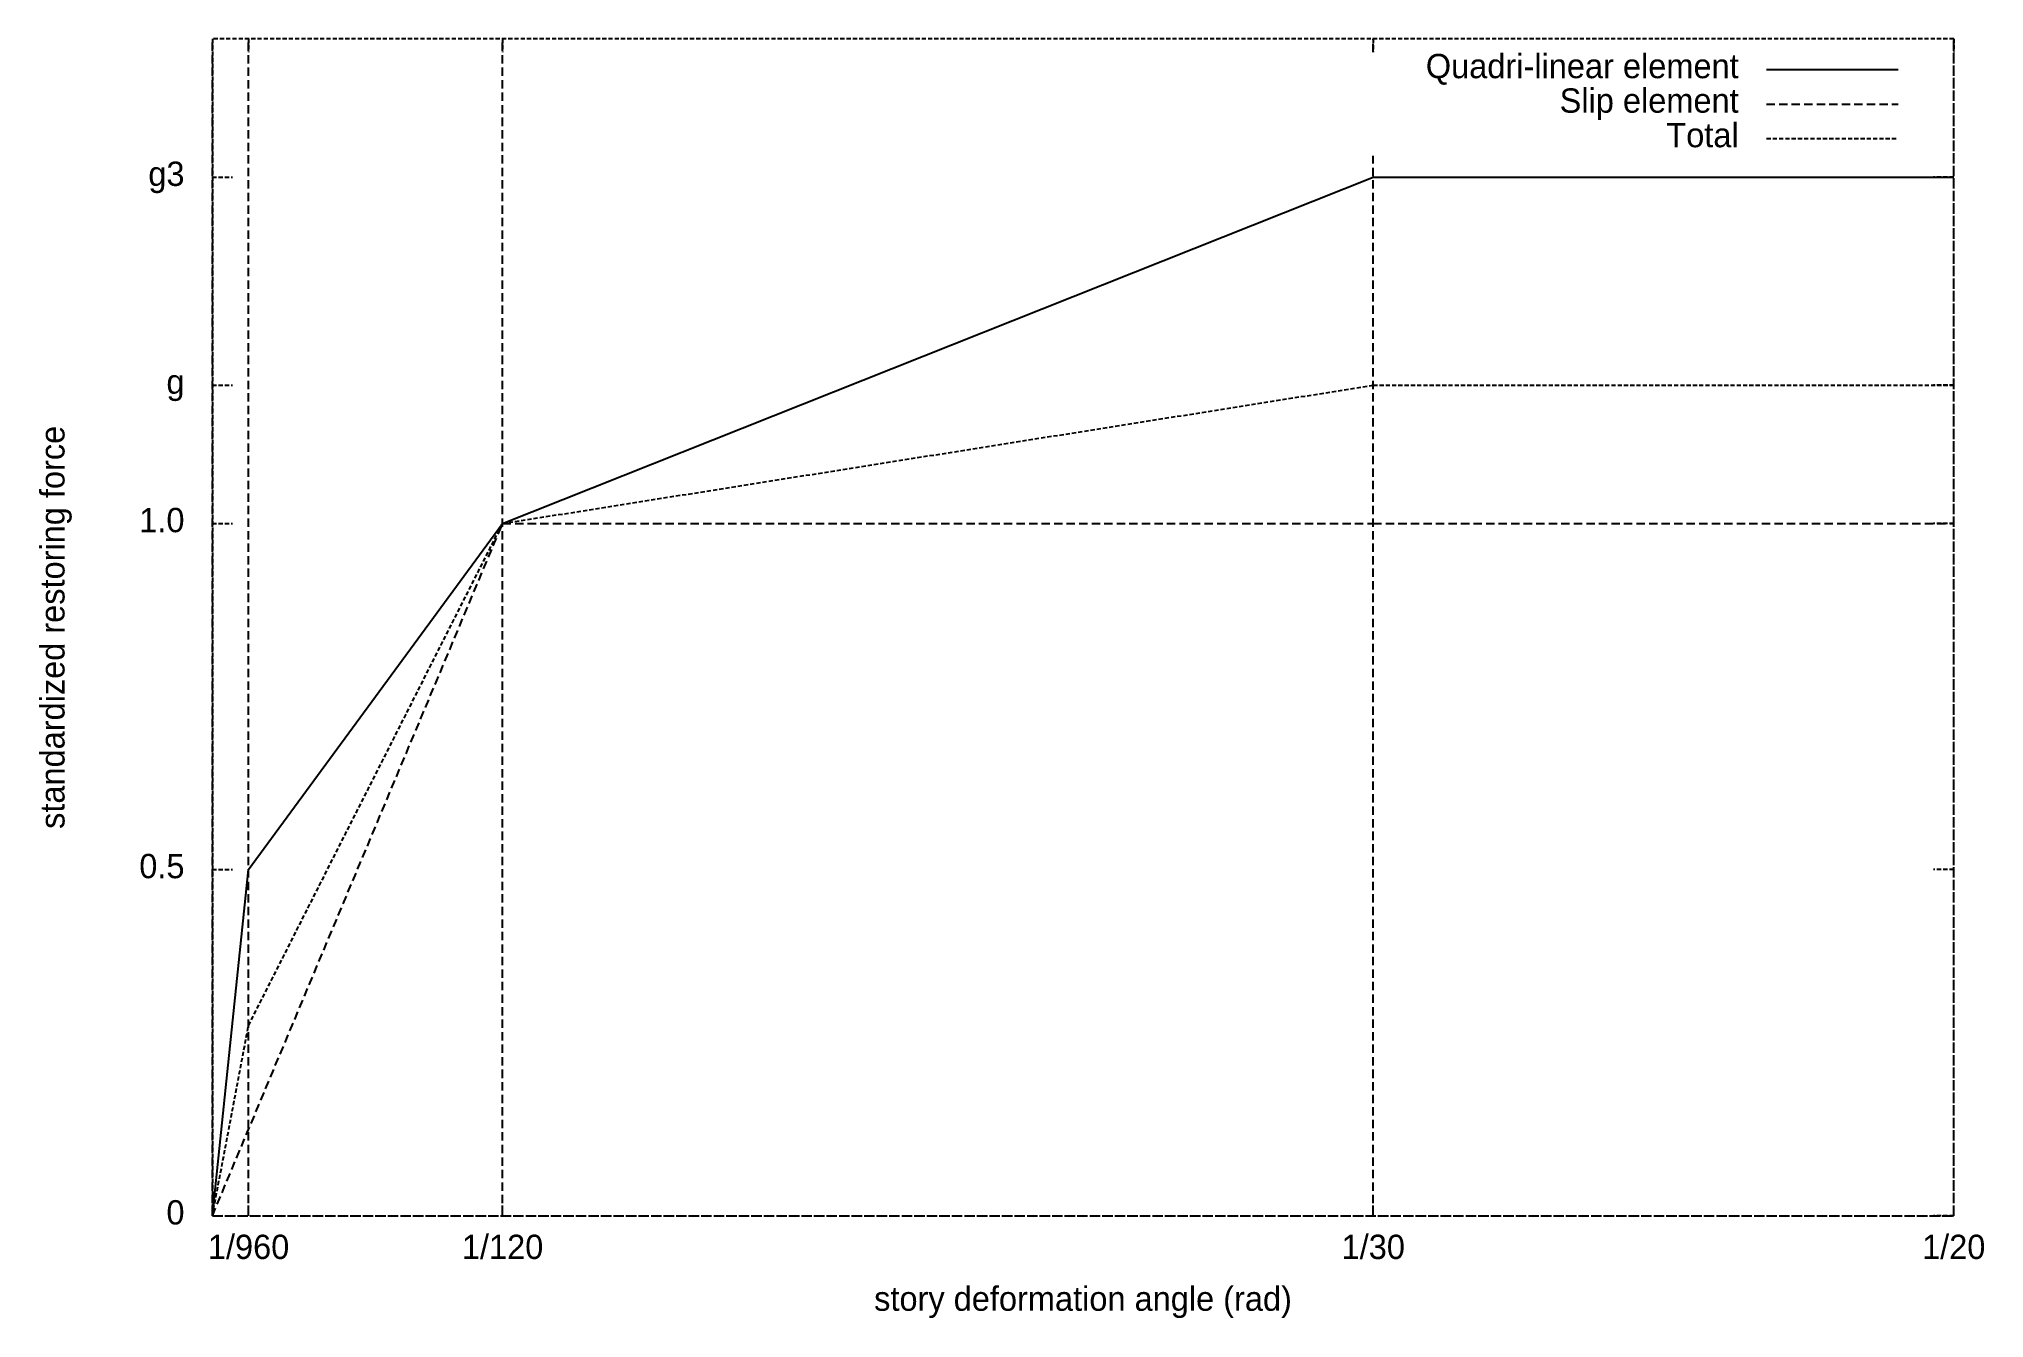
# Model space of a CAD drawing. Extents: x 1 to 117, y 0 to 77.
import ezdxf
from ezdxf.enums import TextEntityAlignment as Align

# ---------------------------------------------------------------- set-up
doc = ezdxf.new("R2010")
doc.units = 0
doc.linetypes.add('DASHED', pattern=[0.75, 0.5, -0.25])
doc.linetypes.add('HIDDEN', pattern=[0.375, 0.25, -0.125])
doc.layers.get('0').update_dxf_attribs({"linetype": 'CONTINUOUS'})
doc.layers.add('1', color=1, linetype='DASHED')
doc.layers.add('2', color=2, linetype='HIDDEN')

msp = doc.modelspace()

# ---------------------------------------------------------------- linework, layer by layer
at = {"linetype": 'CONTINUOUS'}
for points in [[(104.433, 74.833), (112.3, 74.833)], [(11.433, 6.2), (11.433, 6.2), (13.6, 26.933), (28.8, 47.65), (80.9, 68.383), (115.633, 68.383)]]:
    msp.add_lwpolyline(points, dxfattribs=at)
at = {"layer": '1', "linetype": 'DASHED'}
for points in [[(11.433, 6.2), (11.433, 76.667)], [(11.433, 6.2), (11.433, 76.667)], [(13.6, 6.2), (13.6, 76.667)], [(28.8, 6.2), (28.8, 76.667)], [(80.9, 75.867), (80.9, 76.667)], [(115.633, 6.2), (115.633, 76.667)], [(104.433, 72.767), (112.3, 72.767)], [(80.9, 6.2), (80.9, 69.667)], [(11.433, 6.2), (11.433, 6.2), (28.8, 47.65), (80.9, 47.65), (115.633, 47.65)], [(11.433, 6.2), (115.633, 6.2)]]:
    msp.add_lwpolyline(points, dxfattribs=at)
at = {"layer": '2', "linetype": 'HIDDEN'}
for points in [[(11.433, 76.667), (11.433, 75.867)], [(11.433, 6.2), (115.633, 6.2), (115.633, 76.667), (11.433, 76.667), (11.433, 6.2)], [(13.6, 76.667), (13.6, 75.867)], [(28.8, 76.667), (28.8, 75.867)], [(80.9, 76.667), (80.9, 75.867)], [(115.633, 76.667), (115.633, 75.867)], [(104.433, 70.7), (112.3, 70.7)], [(11.433, 68.383), (12.633, 68.383)], [(115.633, 68.383), (114.433, 68.383)], [(11.433, 55.933), (12.633, 55.933)], [(11.433, 6.2), (11.433, 6.2), (13.6, 17.6), (28.8, 47.65), (80.9, 55.933), (115.633, 55.933)], [(115.633, 55.933), (114.433, 55.933)], [(11.433, 47.65), (12.633, 47.65)], [(115.633, 47.65), (114.433, 47.65)], [(11.433, 26.933), (12.633, 26.933)], [(115.633, 26.933), (114.433, 26.933)], [(11.433, 6.2), (11.433, 7)], [(13.6, 6.2), (13.6, 7)], [(28.8, 6.2), (28.8, 7)], [(80.9, 6.2), (80.9, 7)], [(115.633, 6.2), (115.633, 7)], [(11.433, 6.2), (12.633, 6.2)], [(115.633, 6.2), (114.433, 6.2)]]:
    msp.add_lwpolyline(points, dxfattribs=at)

# ---------------------------------------------------------------- texts
for s, p in [('Quadri-linear element', (102.767, 74.313)), ('Slip element', (102.767, 72.247)), ('Total', (102.767, 70.18)), ('g3', (9.767, 67.863)), ('g', (9.767, 55.413)), ('1.0', (9.767, 47.13)), ('0.5', (9.767, 26.413)), ('0', (9.767, 5.68))]:
    msp.add_text(s, height=1.456).set_placement(p, align=Align.RIGHT)
msp.add_text('standardized restoring force', height=1.456, rotation=90).set_placement((2.587, 41.433), align=Align.CENTER)
for s, p in [('1/960', (13.6, 3.613)), ('1/120', (28.8, 3.613)), ('1/30', (80.9, 3.613)), ('1/20', (115.633, 3.613)), ('story deformation angle (rad)', (63.533, 0.513))]:
    msp.add_text(s, height=1.456).set_placement(p, align=Align.CENTER)

doc.saveas('drawing.dxf')
